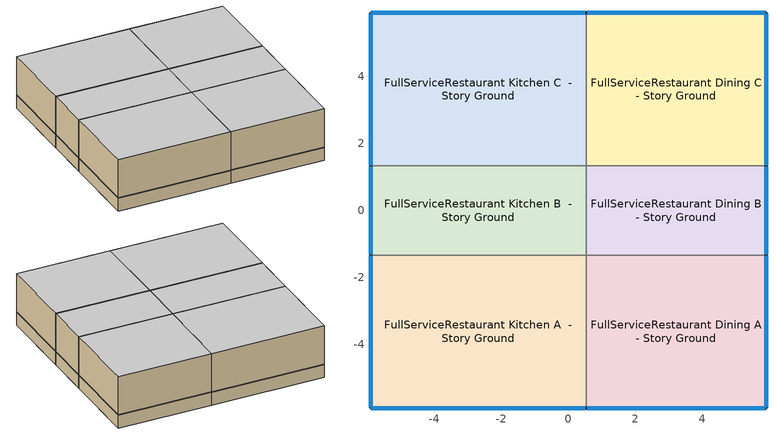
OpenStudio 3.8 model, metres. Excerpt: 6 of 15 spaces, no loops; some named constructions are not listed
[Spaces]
FullServiceRestaurant Kitchen A  - Story Ground
 floor ground (Foundation F 126 Perim 1101 Area 2945): -5.9,-5.9 -5.9,-1.33 0.54,-1.33 0.54,-5.9 z0
 wall outside: -5.9,-1.33 -5.9,-5.9 0.54,-5.9 z0:3.05
 wall to FullServiceRestaurant Kitchen B  - Story Ground: 0.54,-1.33 -5.9,-1.33 z0:3.05
 wall to FullServiceRestaurant Dining A  - Story Ground: 0.54,-5.9 0.54,-1.33 z0:3.05
 window (Window U-0.75 SHGC 0.48): -5.88,-5.9 0.51,-5.9 / -5.9,-1.36 -5.9,-5.88 z0.76:0.79
 ceiling adiabatic (Typical Interior Ceiling): 0.54,-5.9 0.54,-1.33 -5.9,-1.33 -5.9,-5.9 z3.05
FullServiceRestaurant Kitchen B  - Story Ground
 floor ground (Foundation F 126 Perim 266 Area 1714): -5.9,-1.33 -5.9,1.33 0.54,1.33 0.54,-1.33 z0
 wall outside: -5.9,1.33 -5.9,-1.33 z0:3.05
 wall to FullServiceRestaurant Kitchen C  - Story Ground: 0.54,1.33 -5.9,1.33 z0:3.05
 wall to FullServiceRestaurant Dining B  - Story Ground: 0.54,-1.33 0.54,1.33 z0:3.05
 window (Window U-0.75 SHGC 0.48): -5.9,1.31 -5.9,-1.31 z0.76:0.79
 ceiling adiabatic (Typical Interior Ceiling): 0.54,-1.33 0.54,1.33 -5.9,1.33 -5.9,-1.33 z3.05
FullServiceRestaurant Kitchen C  - Story Ground
 floor ground (Foundation F 126 Perim 1101 Area 2945): -5.9,1.33 -5.9,5.9 0.54,5.9 0.54,1.33 z0
 wall outside: 0.54,5.9 -5.9,5.9 -5.9,1.33 z0:3.05
 wall to FullServiceRestaurant Dining C  - Story Ground: 0.54,1.33 0.54,5.9 z0:3.05
 window (Window U-0.75 SHGC 0.48): -5.9,5.88 -5.9,1.36 / 0.51,5.9 -5.88,5.9 z0.76:0.79
 ceiling adiabatic (Typical Interior Ceiling): 0.54,1.33 0.54,5.9 -5.9,5.9 -5.9,1.33 z3.05
FullServiceRestaurant Dining A  - Story Ground
 floor ground (Foundation F 126 Perim 994 Area 2452): 0.54,-5.9 0.54,-1.33 5.9,-1.33 5.9,-5.9 z0
 wall outside: 0.54,-5.9 5.9,-5.9 5.9,-1.33 z0:3.05
 wall to FullServiceRestaurant Dining B  - Story Ground: 5.9,-1.33 0.54,-1.33 z0:3.05
 window (Window U-0.75 SHGC 0.48): 0.56,-5.9 5.88,-5.9 / 5.9,-5.88 5.9,-1.36 z0.76:0.79
 ceiling adiabatic (Typical Interior Ceiling): 5.9,-5.9 5.9,-1.33 0.54,-1.33 0.54,-5.9 z3.05
FullServiceRestaurant Dining B  - Story Ground
 floor ground (Foundation F 126 Perim 266 Area 1427): 0.54,-1.33 0.54,1.33 5.9,1.33 5.9,-1.33 z0
 wall outside: 5.9,-1.33 5.9,1.33 z0:3.05
 wall to FullServiceRestaurant Dining C  - Story Ground: 5.9,1.33 0.54,1.33 z0:3.05
 window (Window U-0.75 SHGC 0.48): 5.9,-1.31 5.9,1.31 z0.76:0.79
 ceiling adiabatic (Typical Interior Ceiling): 5.9,-1.33 5.9,1.33 0.54,1.33 0.54,-1.33 z3.05
FullServiceRestaurant Dining C  - Story Ground
 floor ground (Foundation F 126 Perim 994 Area 2452): 0.54,1.33 0.54,5.9 5.9,5.9 5.9,1.33 z0
 wall outside: 5.9,1.33 5.9,5.9 0.54,5.9 z0:3.05
 window (Window U-0.75 SHGC 0.48): 5.88,5.9 0.56,5.9 / 5.9,1.36 5.9,5.88 z0.76:0.79
 ceiling adiabatic (Typical Interior Ceiling): 5.9,1.33 5.9,5.9 0.54,5.9 0.54,1.33 z3.05
[Schedule:Ruleset]
Name | Default Day Schedule | Summer Design Day Schedule | Winter Design Day Schedule
Clothing Schedule | Clothing Schedule Default Winter Clothes
FullServiceRestaurant Bldg Occ | FullServiceRestaurant Bldg Occ Default | FullServiceRestaurant Bldg Occ Summer Design Day | FullServiceRestaurant Bldg Occ Winter Design Day
FullServiceRestaurant Activity | FullServiceRestaurant Activity Default | FullServiceRestaurant Activity Summer Design Day | FullServiceRestaurant Activity Winter Design Day
FoodService_Restaurant BLDG_LIGHT_EndUseData | FoodService_Restaurant BLDG_LIGHT_EndUseData Default | FoodService_Restaurant BLDG_LIGHT_EndUseData Summer Design Day | FoodService_Restaurant BLDG_LIGHT_EndUseData Winter Design Day
FoodService_Restaurant BLDG_EQUIP_EndUseData | FoodService_Restaurant BLDG_EQUIP_EndUseData Default | FoodService_Restaurant BLDG_EQUIP_EndUseData Summer Design Day | FoodService_Restaurant BLDG_EQUIP_EndUseData Winter Design Day
FullServiceRestaurant Infil Half On | FullServiceRestaurant Infil Half On Default | FullServiceRestaurant Infil Half On Summer Design Day | FullServiceRestaurant Infil Half On Winter Design Day
FullServiceRestaurant Gas Equip | FullServiceRestaurant Gas Equip Default | FullServiceRestaurant Gas Equip Summer Design Day | FullServiceRestaurant Gas Equip Winter Design Day
FullServiceRestaurant HtgSetp | FullServiceRestaurant HtgSetp Default | Schedule Day 8 | Schedule Day 9
FullServiceRestaurant ClgSetp | FullServiceRestaurant ClgSetp Default | Schedule Day 2 | Schedule Day 3
FullServiceRestaurant HtgSetp Kitchen | FullServiceRestaurant HtgSetp Kitchen Default | Schedule Day 11 | Schedule Day 12
FullServiceRestaurant ClgSetp Kitchen | FullServiceRestaurant ClgSetp Kitchen Default | Schedule Day 5 | Schedule Day 6
FoodService_Restaurant BLDG_LIGHT_EndUseData BPR Adjusted | FoodService_Restaurant BLDG_LIGHT_EndUseData Default 1 | FoodService_Restaurant BLDG_LIGHT_EndUseData Summer Design Day 1 | FoodService_Restaurant BLDG_LIGHT_EndUseData Winter Design Day 1
FoodService_Restaurant BLDG_EQUIP_EndUseData BPR Adjusted | FoodService_Restaurant BLDG_EQUIP_EndUseData Default 1 | FoodService_Restaurant BLDG_EQUIP_EndUseData Summer Design Day 1 | FoodService_Restaurant BLDG_EQUIP_EndUseData Winter Design Day 1
[Schedule:Day]
Clothing Schedule Default Winter Clothes; FullServiceRestaurant Bldg Occ Summer Design Day; FoodService_Restaurant BLDG_LIGHT_EndUseData Summer Design Day; FoodService_Restaurant BLDG_EQUIP_EndUseData Summer Design Day; FoodService_Restaurant BLDG_LIGHT_EndUseData Summer Design Day 1; FoodService_Restaurant BLDG_EQUIP_EndUseData Summer Design Day 1: 24, 0, 1
Clothing Schedule Summer Clothes: 24, 0, 0.5
Air Velocity Schedule Default: 24, 0, 0.2
Work Efficiency Schedule Default; FullServiceRestaurant Bldg Occ Winter Design Day; FoodService_Restaurant BLDG_LIGHT_EndUseData Winter Design Day; FoodService_Restaurant BLDG_EQUIP_EndUseData Winter Design Day; FullServiceRestaurant Gas Equip Winter Design Day; FoodService_Restaurant BLDG_LIGHT_EndUseData Winter Design Day 1; FoodService_Restaurant BLDG_EQUIP_EndUseData Winter Design Day 1: 24, 0, 0
FullServiceRestaurant Bldg Occ Default: Average, 6, 15, 0, 6, 30, 0.0125, 6, 45, 0.025, 7, 0, 0.0375, 7, 15, 0.05, 7, 30, 0.0625, 7, 45, 0.075, 8, 0, 0.0875, 8, 15, 0.1, 8, 30, 0.175, 8, 45, 0.25, 9, 0, 0.325, 9, 15, 0.4, 11, 15, 0.4, 11, 22, 0.7, 11, 37, 0.625, 11, 52, 0.55, 12, 7, 0.475, 12, 22, 0.4, 12, 37, 0.35, 12, 52, 0.3, 13, 7, 0.25, 13, 22, 0.2, 13, 37, 0.2125, 13, 52, 0.225, 14, 7, 0.2375, 14, 22, 0.25, 14, 37, 0.3125, 14, 52, 0.375, 15, 7, 0.4375, 15, 22, 0.5, 15, 26, 0.8, 15, 30, 0.5, 15, 45, 0.4625, 16, 0, 0.425, 16, 15, 0.3875, 16, 30, 0.35, 16, 45, 0.3125, 17, 0, 0.275, 17, 15, 0.2375, 17, 30, 0.2, 17, 45, 0.1625, 18, 0, 0.125, 18, 15, 0.0875, 18, 30, 0.05, 18, 45, 0.0375, 19, 0, 0.025, 19, 15, 0.0125, 19, 30, 0, 24, 0, 0
FullServiceRestaurant Bldg Occ Sat Day: Average, 10, 15, 0, 10, 30, 0.0125, 10, 45, 0.025, 11, 0, 0.0375, 11, 15, 0.05, 11, 30, 0.1625, 11, 45, 0.275, 12, 0, 0.3875, 12, 15, 0.5, 13, 15, 0.5, 13, 30, 0.475, 13, 45, 0.45, 14, 0, 0.425, 14, 15, 0.4, 14, 52, 0.5, 15, 7, 0.4625, 15, 22, 0.425, 15, 37, 0.3875, 15, 52, 0.35, 16, 7, 0.3375, 16, 22, 0.325, 16, 37, 0.3125, 16, 52, 0.3, 18, 52, 0.3, 19, 7, 0.4, 19, 22, 0.5, 19, 37, 0.6, 19, 52, 0.7, 20, 7, 0.61, 20, 22, 0.57, 20, 30, 0.55, 20, 45, 0.5, 21, 0, 0.45, 21, 15, 0.4, 21, 30, 0.35, 21, 45, 0.275, 22, 0, 0.2, 22, 15, 0.125, 22, 30, 0.05, 22, 45, 0.0375, 23, 0, 0.025, 23, 15, 0.0125, 23, 30, 0, 24, 0, 0
FullServiceRestaurant Bldg Occ Sun Day: Average, 10, 15, 0, 10, 30, 0.0125, 10, 45, 0.025, 11, 0, 0.0375, 11, 15, 0.05, 11, 30, 0.1625, 11, 45, 0.275, 12, 0, 0.3875, 12, 15, 0.5, 12, 45, 0.5, 13, 0, 0.4625, 13, 15, 0.425, 13, 30, 0.3875, 13, 45, 0.35, 14, 0, 0.3125, 14, 15, 0.275, 14, 30, 0.2375, 14, 45, 0.2, 14, 52, 0.5, 15, 7, 0.45, 15, 22, 0.4, 15, 37, 0.35, 15, 52, 0.3, 16, 7, 0.275, 16, 22, 0.25, 16, 37, 0.225, 16, 52, 0.2, 17, 7, 0.2125, 17, 22, 0.225, 17, 37, 0.2375, 17, 52, 0.25, 18, 7, 0.275, 18, 22, 0.3, 18, 37, 0.325, 18, 52, 0.35, 19, 7, 0.4, 19, 22, 0.45, 19, 37, 0.5, 19, 52, 0.55, 20, 7, 0.29, 20, 22, 0.23, 20, 30, 0.2, 21, 30, 0.2, 21, 45, 0.1625, 22, 0, 0.125, 22, 15, 0.0875, 22, 30, 0.05, 22, 45, 0.0375, 23, 0, 0.025, 23, 15, 0.0125, 23, 30, 0, 24, 0, 0
FullServiceRestaurant Activity Default; autogen FullServiceRestaurant Activity 0_day_sch; autogen FullServiceRestaurant Activity 1_day_sch: Average, 24, 0, 120
FullServiceRestaurant Activity Winter Design Day; FullServiceRestaurant Activity Summer Design Day: 24, 0, 120
FoodService_Restaurant BLDG_LIGHT_EndUseData Default: Average, 0, 15, 0.448694, 0, 30, 0.414388, 0, 45, 0.390493, 1, 0, 0.366598, 1, 15, 0.342703, 1, 30, 0.318808, 1, 45, 0.307923, 2, 0, 0.297039, 2, 15, 0.286154, 2, 30, 0.27527, 2, 45, 0.270536, 3, 0, 0.265803, 3, 15, 0.261069, 3, 30, 0.256336, 3, 45, 0.258912, 4, 0, 0.261488, 4, 15, 0.264065, 4, 30, 0.266641, 4, 45, 0.268898, 5, 0, 0.271156, 5, 15, 0.273413, 5, 30, 0.27567, 5, 45, 0.28172, 6, 0, 0.287771, 6, 15, 0.293821, 6, 30, 0.299872, 6, 45, 0.327251, 7, 0, 0.354631, 7, 15, 0.382011, 7, 30, 0.409391, 7, 45, 0.441211, 8, 0, 0.473031, 8, 15, 0.504852, 8, 30, 0.536672, 8, 45, 0.564383, 9, 0, 0.592093, 9, 15, 0.619803, 9, 30, 0.647513, 9, 45, 0.66562, 10, 0, 0.683728, 10, 15, 0.701835, 10, 30, 0.719943, 10, 45, 0.727528, 11, 0, 0.735112, 11, 15, 0.742697, 11, 30, 0.750282, 11, 45, 0.751146, 12, 0, 0.752009, 12, 15, 0.752873, 12, 30, 0.753736, 12, 45, 0.754057, 13, 0, 0.754377, 13, 15, 0.754698, 13, 30, 0.755019, 13, 45, 0.755124, 14, 0, 0.755229, 14, 15, 0.755334, 14, 30, 0.755439, 14, 45, 0.75514, 15, 0, 0.754842, 15, 15, 0.754543, 15, 30, 0.754245, 15, 45, 0.754332, 16, 0, 0.754418, 16, 15, 0.754505, 16, 30, 0.754592, 16, 45, 0.754481, 17, 0, 0.75437, 17, 15, 0.754259, 17, 30, 0.754149, 17, 45, 0.757791, 18, 0, 0.761434, 18, 15, 0.765076, 18, 30, 0.768719, 18, 45, 0.768791, 19, 0, 0.768863, 19, 15, 0.768935, 19, 30, 0.769007, 19, 45, 0.76771, 20, 0, 0.766413, 20, 15, 0.765115, 20, 30, 0.763818, 20, 45, 0.758298, 21, 0, 0.752779, 21, 15, 0.747259, 21, 30, 0.741739, 21, 45, 0.726026, 22, 0, 0.710313, 22, 15, 0.6946, 22, 30, 0.678887, 22, 45, 0.647068, 23, 0, 0.61525, 23, 15, 0.583431, 23, 30, 0.551612, 23, 45, 0.517306, 24, 0, 0.483
FoodService_Restaurant BLDG_EQUIP_EndUseData Default: Average, 0, 15, 0.0476153, 0, 30, 0.0486806, 0, 45, 0.0497459, 1, 0, 0.0508111, 1, 15, 0.0518764, 1, 30, 0.0529417, 1, 45, 0.054007, 2, 0, 0.0550723, 2, 15, 0.0561376, 2, 30, 0.0572029, 2, 45, 0.0582681, 3, 0, 0.0593334, 3, 15, 0.0603987, 3, 30, 0.061464, 3, 45, 0.0625293, 4, 0, 0.0635946, 4, 15, 0.0646599, 4, 30, 0.0657251, 4, 45, 0.0667904, 5, 0, 0.0678557, 5, 15, 0.068921, 5, 30, 0.0901505, 5, 45, 0.11138, 6, 0, 0.132609, 6, 15, 0.153839, 6, 30, 0.15955, 6, 45, 0.165261, 7, 0, 0.170972, 7, 15, 0.176683, 7, 30, 0.181556, 7, 45, 0.186428, 8, 0, 0.191301, 8, 15, 0.196174, 8, 30, 0.214018, 8, 45, 0.231862, 9, 0, 0.249706, 9, 15, 0.26755, 9, 30, 0.297036, 9, 45, 0.326521, 10, 0, 0.356007, 10, 15, 0.385492, 10, 30, 0.406222, 10, 45, 0.426951, 11, 0, 0.44768, 11, 15, 0.46841, 11, 22, 0.528583, 11, 37, 0.530897, 11, 52, 0.533211, 12, 7, 0.535525, 12, 22, 0.537839, 12, 37, 0.536925, 12, 52, 0.536011, 13, 7, 0.535097, 13, 22, 0.534183, 13, 37, 0.534993, 13, 52, 0.535802, 14, 7, 0.536612, 14, 22, 0.537422, 14, 37, 0.539933, 14, 52, 0.542444, 15, 7, 0.544955, 15, 22, 0.547466, 15, 37, 0.547077, 15, 52, 0.546687, 16, 7, 0.546298, 16, 22, 0.545909, 16, 30, 0.252882, 16, 45, 0.216473, 17, 0, 0.180064, 17, 15, 0.143655, 17, 30, 0.107246, 17, 45, 0.093217, 18, 0, 0.079188, 18, 15, 0.065159, 18, 30, 0.05113, 18, 45, 0.047371, 19, 0, 0.043612, 19, 15, 0.039853, 19, 30, 0.036094, 19, 45, 0.0349795, 20, 0, 0.033865, 20, 15, 0.0327505, 20, 30, 0.031636, 20, 45, 0.0327013, 21, 0, 0.0337666, 21, 15, 0.0348319, 21, 30, 0.0358971, 21, 45, 0.0369624, 22, 0, 0.0380277, 22, 15, 0.039093, 22, 30, 0.0401583, 22, 45, 0.0412236, 23, 0, 0.0422889, 23, 15, 0.0433541, 23, 30, 0.0444194, 23, 45, 0.0454847, 24, 0, 0.04655
FoodService_Restaurant BLDG_EQUIP_EndUseData Fri Day: Average, 0, 15, 0.0171757, 0, 30, 0.0183207, 0, 45, 0.0194658, 1, 0, 0.0206108, 1, 15, 0.0217558, 1, 30, 0.0229009, 1, 45, 0.0240459, 2, 0, 0.025191, 2, 15, 0.026336, 2, 30, 0.0274811, 2, 45, 0.0286261, 3, 0, 0.0297712, 3, 15, 0.0309162, 3, 30, 0.0320612, 3, 45, 0.0332063, 4, 0, 0.0343513, 4, 15, 0.0354964, 4, 30, 0.0366414, 4, 45, 0.0377865, 5, 0, 0.0389315, 5, 15, 0.0400765, 5, 30, 0.0625653, 5, 45, 0.085054, 6, 0, 0.107543, 6, 15, 0.130031, 6, 30, 0.13627, 6, 45, 0.142509, 7, 0, 0.148748, 7, 15, 0.154987, 7, 30, 0.160082, 7, 45, 0.165176, 8, 0, 0.170271, 8, 15, 0.175366, 8, 30, 0.193955, 8, 45, 0.212544, 9, 0, 0.231134, 9, 15, 0.249723, 9, 30, 0.285484, 9, 45, 0.321245, 10, 0, 0.357006, 10, 15, 0.392766, 10, 30, 0.417215, 10, 45, 0.441664, 11, 0, 0.466113, 11, 15, 0.490563, 11, 22, 0.587884, 11, 37, 0.582567, 11, 52, 0.577251, 12, 7, 0.571934, 12, 22, 0.566618, 12, 37, 0.56444, 12, 52, 0.562262, 13, 7, 0.560084, 13, 22, 0.557906, 13, 37, 0.55726, 13, 52, 0.556614, 14, 7, 0.555968, 14, 22, 0.555322, 14, 37, 0.561923, 14, 52, 0.568524, 15, 7, 0.575124, 15, 22, 0.581725, 15, 37, 0.581212, 15, 52, 0.580698, 16, 7, 0.580185, 16, 22, 0.579672, 16, 30, 0.36806, 16, 45, 0.328207, 17, 0, 0.288354, 17, 15, 0.248501, 17, 30, 0.208648, 17, 45, 0.162135, 18, 0, 0.115623, 18, 15, 0.069111, 18, 30, 0.0225989, 18, 45, 0.018146, 19, 0, 0.0136932, 19, 15, 0.00924037, 19, 30, 0.00478754, 19, 45, 0.00359065, 20, 0, 0.00239377, 20, 15, 0.00119688, 20, 30, 0, 20, 45, 0.00114504, 21, 0, 0.00229009, 21, 15, 0.00343513, 21, 30, 0.00458018, 21, 45, 0.00572522, 22, 0, 0.00687027, 22, 15, 0.00801531, 22, 30, 0.00916035, 22, 45, 0.0103054, 23, 0, 0.0114504, 23, 15, 0.0125955, 23, 30, 0.0137405, 23, 45, 0.0148856, 24, 0, 0.0160306
FoodService_Restaurant BLDG_EQUIP_EndUseData Sat Day: Average, 0, 15, 0.00207545, 0, 30, 0, 0, 45, 0.000999898, 1, 0, 0.0019998, 1, 15, 0.00299969, 1, 30, 0.00399959, 1, 45, 0.00499949, 2, 0, 0.00599939, 2, 15, 0.00699929, 2, 30, 0.00799919, 2, 45, 0.00899908, 3, 0, 0.00999898, 3, 15, 0.0109989, 3, 30, 0.0119988, 3, 45, 0.0129987, 4, 0, 0.0139986, 4, 15, 0.0149985, 4, 30, 0.0159984, 4, 45, 0.0169983, 5, 0, 0.0179982, 5, 15, 0.0189981, 5, 30, 0.019998, 5, 45, 0.0209979, 6, 0, 0.0219978, 6, 15, 0.0229977, 6, 30, 0.0239976, 6, 45, 0.0249975, 7, 0, 0.0259974, 7, 15, 0.0269972, 7, 30, 0.0279971, 7, 45, 0.028997, 8, 0, 0.0299969, 8, 15, 0.0309968, 8, 30, 0.0528633, 8, 45, 0.0747298, 9, 0, 0.0965963, 9, 15, 0.118463, 9, 30, 0.124702, 9, 45, 0.130941, 10, 0, 0.13718, 10, 15, 0.143419, 10, 30, 0.146956, 10, 45, 0.150493, 11, 0, 0.15403, 11, 15, 0.157567, 11, 30, 0.176398, 11, 45, 0.19523, 12, 0, 0.214061, 12, 15, 0.232893, 12, 30, 0.272922, 12, 45, 0.312951, 13, 0, 0.35298, 13, 15, 0.39301, 13, 30, 0.418599, 13, 45, 0.444188, 14, 0, 0.469777, 14, 15, 0.495367, 14, 30, 0.629918, 14, 45, 0.623796, 14, 52, 0.620735, 15, 7, 0.614595, 15, 22, 0.608455, 15, 37, 0.602315, 15, 52, 0.596175, 16, 7, 0.59071, 16, 22, 0.585245, 16, 37, 0.57978, 16, 52, 0.574315, 17, 7, 0.573478, 17, 22, 0.572641, 17, 37, 0.571804, 17, 52, 0.570967, 18, 7, 0.569987, 18, 22, 0.569008, 18, 37, 0.568028, 18, 52, 0.567049, 19, 7, 0.565137, 19, 22, 0.563226, 19, 37, 0.561315, 19, 52, 0.559404, 20, 7, 0.410584, 20, 22, 0.376736, 20, 30, 0.359812, 20, 45, 0.319495, 21, 0, 0.279179, 21, 15, 0.238862, 21, 30, 0.198546, 21, 45, 0.164338, 22, 0, 0.130131, 22, 15, 0.0959231, 22, 30, 0.0617155, 22, 45, 0.0483621, 23, 0, 0.0350087, 23, 15, 0.0216552, 23, 30, 0.00830178, 23, 45, 0.00622634, 24, 0, 0.00415089
FoodService_Restaurant BLDG_EQUIP_EndUseData Sun Day: Average, 0, 15, 0.00262571, 0, 30, 0, 0, 45, 0.000852153, 1, 0, 0.00170431, 1, 15, 0.00255646, 1, 30, 0.00340861, 1, 45, 0.00426077, 2, 0, 0.00511292, 2, 15, 0.00596507, 2, 30, 0.00681723, 2, 45, 0.00766938, 3, 0, 0.00852153, 3, 15, 0.00937368, 3, 30, 0.0102258, 3, 45, 0.011078, 4, 0, 0.0119301, 4, 15, 0.0127823, 4, 30, 0.0136345, 4, 45, 0.0144866, 5, 0, 0.0153388, 5, 15, 0.0161909, 5, 30, 0.0170431, 5, 45, 0.0178952, 6, 0, 0.0187474, 6, 15, 0.0195995, 6, 30, 0.0204517, 6, 45, 0.0213038, 7, 0, 0.022156, 7, 15, 0.0230081, 7, 30, 0.0238603, 7, 45, 0.0247124, 8, 0, 0.0255646, 8, 15, 0.0264167, 8, 30, 0.0459938, 8, 45, 0.0655709, 9, 0, 0.0851479, 9, 15, 0.104725, 9, 30, 0.112199, 9, 45, 0.119674, 10, 0, 0.127148, 10, 15, 0.134622, 10, 30, 0.137698, 10, 45, 0.140773, 11, 0, 0.143848, 11, 15, 0.146923, 11, 30, 0.161466, 11, 45, 0.176009, 12, 0, 0.190552, 12, 15, 0.205095, 12, 30, 0.241521, 12, 45, 0.277947, 13, 0, 0.314373, 13, 15, 0.3508, 13, 30, 0.383904, 13, 45, 0.417008, 14, 0, 0.450112, 14, 15, 0.483216, 14, 30, 0.617792, 14, 45, 0.612435, 14, 52, 0.609757, 15, 7, 0.603644, 15, 22, 0.597531, 15, 37, 0.591418, 15, 52, 0.585306, 16, 7, 0.580405, 16, 22, 0.575505, 16, 37, 0.570604, 16, 52, 0.565704, 17, 7, 0.560881, 17, 22, 0.556057, 17, 37, 0.551234, 17, 52, 0.546411, 18, 7, 0.546348, 18, 22, 0.546286, 18, 37, 0.546223, 18, 52, 0.54616, 19, 7, 0.543201, 19, 22, 0.540241, 19, 37, 0.537282, 19, 52, 0.534322, 20, 7, 0.325713, 20, 22, 0.257063, 20, 30, 0.222738, 20, 45, 0.185869, 21, 0, 0.149001, 21, 15, 0.112133, 21, 30, 0.0752644, 21, 45, 0.0719966, 22, 0, 0.0687289, 22, 15, 0.0654612, 22, 30, 0.0621934, 22, 45, 0.0492708, 23, 0, 0.0363481, 23, 15, 0.0234255, 23, 30, 0.0105028, 23, 45, 0.00787713, 24, 0, 0.00525142
FullServiceRestaurant Infil Half On Default; FullServiceRestaurant Infil Half On Winter Design Day; FullServiceRestaurant Infil Half On Summer Design Day; FullServiceRestaurant Infil Half On Default|WntrDsn|SmrDsn|Sun|Sat Day: 5, 0, 1, 24, 0, 0.5
FullServiceRestaurant Gas Equip Default; autogen FullServiceRestaurant Gas Equip 1_day_sch: Average, 0, 15, 0.0275, 0, 30, 0.02, 4, 30, 0.02, 4, 45, 0.0275, 5, 0, 0.035, 5, 15, 0.0425, 5, 30, 0.05, 5, 45, 0.0625, 6, 0, 0.075, 6, 15, 0.0875, 6, 30, 0.1, 6, 45, 0.1125, 7, 0, 0.125, 7, 15, 0.1375, 7, 30, 0.15, 7, 45, 0.1625, 8, 0, 0.175, 8, 15, 0.1875, 8, 30, 0.2, 8, 45, 0.1875, 9, 0, 0.175, 9, 15, 0.1625, 9, 30, 0.15, 9, 45, 0.175, 10, 0, 0.2, 10, 15, 0.225, 10, 30, 0.25, 12, 30, 0.25, 12, 45, 0.2375, 13, 0, 0.225, 13, 15, 0.2125, 13, 30, 0.2, 13, 45, 0.1875, 14, 0, 0.175, 14, 15, 0.1625, 14, 30, 0.15, 14, 45, 0.1625, 15, 0, 0.175, 15, 15, 0.1875, 15, 30, 0.2, 15, 45, 0.225, 16, 0, 0.25, 16, 15, 0.275, 16, 30, 0.3, 18, 0, 0.3, 18, 15, 0.2875, 18, 30, 0.275, 18, 45, 0.2625, 19, 0, 0.25, 19, 15, 0.2375, 19, 30, 0.225, 19, 45, 0.2125, 20, 0, 0.2, 20, 30, 0.2, 20, 45, 0.1875, 21, 0, 0.175, 21, 15, 0.1625, 21, 30, 0.15, 21, 45, 0.1375, 22, 0, 0.125, 22, 15, 0.1125, 22, 30, 0.1, 22, 45, 0.0875, 23, 0, 0.075, 23, 15, 0.0625, 23, 30, 0.05, 23, 45, 0.0425, 24, 0, 0.035
FullServiceRestaurant Gas Equip Default|Sun Day: Average, 9, 15, 0.02, 9, 30, 0.0275, 9, 45, 0.035, 10, 0, 0.0425, 10, 15, 0.05, 10, 30, 0.0625, 10, 45, 0.075, 11, 0, 0.0875, 11, 15, 0.1, 11, 30, 0.1125, 11, 45, 0.125, 12, 0, 0.1375, 12, 15, 0.15, 12, 30, 0.1625, 12, 45, 0.175, 13, 0, 0.1875, 13, 15, 0.2, 13, 30, 0.1875, 13, 45, 0.175, 14, 0, 0.1625, 14, 15, 0.15, 14, 30, 0.23, 14, 33, 0.25, 14, 48, 0.21, 14, 52, 0.2, 15, 7, 0.1875, 15, 22, 0.175, 15, 37, 0.1625, 15, 52, 0.15, 16, 7, 0.1625, 16, 22, 0.175, 16, 37, 0.1875, 16, 52, 0.2, 17, 7, 0.225, 17, 22, 0.25, 17, 37, 0.275, 17, 52, 0.3, 18, 41, 0.3, 18, 56, 0.184615, 19, 11, 0.169231, 19, 26, 0.153846, 19, 30, 0.15, 19, 45, 0.1375, 20, 0, 0.125, 20, 15, 0.1125, 20, 30, 0.1, 20, 45, 0.0875, 21, 0, 0.075, 21, 15, 0.0625, 21, 30, 0.05, 21, 45, 0.0425, 22, 0, 0.035, 22, 15, 0.0275, 22, 30, 0.02, 24, 0, 0.02
FullServiceRestaurant Gas Equip Summer Design Day: 24, 0, 0.25
15 space(s) Occ Sch Sunday 1: Average, 9, 15, 0, 9, 30, 0.0024918, 9, 45, 0.0049836, 10, 0, 0.0074754, 10, 15, 0.00996719, 10, 30, 0.0299016, 10, 45, 0.049836, 11, 0, 0.0697704, 11, 15, 0.0897047, 11, 30, 0.0672786, 11, 45, 0.0448524, 12, 0, 0.0224262, 12, 15, 0, 12, 30, 0.0149508, 12, 45, 0.0299016, 13, 0, 0.0448524, 13, 15, 0.0598032, 13, 30, 0.0448524, 13, 45, 0.0299016, 14, 0, 0.0149508, 14, 15, 0, 14, 30, 0.0159475, 14, 45, 0.031895, 14, 52, 0.0398688, 15, 7, 0.0348852, 15, 22, 0.0299016, 15, 37, 0.024918, 15, 52, 0.0199344, 16, 7, 0.0174426, 16, 22, 0.0149508, 16, 37, 0.012459, 16, 52, 0.00996719, 17, 7, 0.012459, 17, 22, 0.0149508, 17, 37, 0.0174426, 17, 52, 0.0199344, 18, 7, 0.024918, 18, 22, 0.0299016, 18, 37, 0.0348852, 18, 52, 0.0398688, 19, 7, 0.0348852, 19, 22, 0.0299016, 19, 37, 0.024918, 19, 52, 0.0199344, 20, 7, 0.0179409, 20, 22, 0.00598032, 20, 30, 0, 21, 30, 0, 21, 45, 0.0024918, 22, 0, 0.0049836, 22, 15, 0.0074754, 22, 30, 0.00996719, 22, 45, 0.0074754, 23, 0, 0.0049836, 23, 15, 0.0024918, 23, 30, 0, 24, 0, 0
15 space(s) Occ Sch Saturday 1: Average, 9, 15, 0, 9, 30, 0.0024918, 9, 45, 0.0049836, 10, 0, 0.0074754, 10, 15, 0.00996719, 10, 30, 0.0299016, 10, 45, 0.049836, 11, 0, 0.0697704, 11, 15, 0.0897047, 11, 30, 0.0672786, 11, 45, 0.0448524, 12, 0, 0.0224262, 12, 15, 0, 12, 30, 0.0049836, 12, 45, 0.00996719, 13, 0, 0.0149508, 13, 15, 0.0199344, 13, 30, 0.024918, 13, 45, 0.0299016, 14, 0, 0.0348852, 14, 15, 0.0398688, 14, 30, 0.0119606, 14, 45, 0.0239213, 14, 52, 0.0299016, 15, 7, 0.024918, 15, 22, 0.0199344, 15, 37, 0.0149508, 15, 52, 0.00996719, 16, 7, 0.0074754, 16, 22, 0.0049836, 16, 37, 0.0024918, 16, 52, 0, 17, 52, 0, 18, 7, 0.0199344, 18, 22, 0.0398688, 18, 37, 0.0598032, 18, 52, 0.0797375, 19, 7, 0.0697704, 19, 22, 0.0598032, 19, 37, 0.049836, 19, 52, 0.0398688, 20, 7, 0.0279081, 20, 22, 0.0358819, 20, 30, 0.0398688, 20, 45, 0.0299016, 21, 0, 0.0199344, 21, 15, 0.00996719, 21, 30, 0, 21, 45, 0.0024918, 22, 0, 0.0049836, 22, 15, 0.0074754, 22, 30, 0.00996719, 22, 45, 0.0074754, 23, 0, 0.0049836, 23, 15, 0.0024918, 23, 30, 0, 24, 0, 0
FullServiceRestaurant HtgSetp Default; FullServiceRestaurant HtgSetp Kitchen Default; autogen FullServiceRestaurant HtgSetp 0_day_sch; autogen FullServiceRestaurant HtgSetp 1_day_sch; autogen FullServiceRestaurant HtgSetp Kitchen 0_day_sch; autogen FullServiceRestaurant HtgSetp Kitchen 1_day_sch: Average, 1, 0, 20, 5, 0, 16.1111, 24, 0, 20
FullServiceRestaurant ClgSetp Default; FullServiceRestaurant ClgSetp Kitchen Default; autogen FullServiceRestaurant ClgSetp 0_day_sch; autogen FullServiceRestaurant ClgSetp 1_day_sch; autogen FullServiceRestaurant ClgSetp Kitchen 0_day_sch; autogen FullServiceRestaurant ClgSetp Kitchen 1_day_sch: Average, 1, 0, 23.3333, 5, 0, 25, 24, 0, 23.3333
Building Hours of Operation NonResidential Saturday; Building Hours of Operation NonResidential Sunday: 11, 45, 0, 22, 0, 1, 24, 0, 0
autogen FoodService_Restaurant BLDG_LIGHT_EndUseData 0_day_sch; autogen FoodService_Restaurant BLDG_LIGHT_EndUseData 1_day_sch: Average, 0, 15, 0.288537, 0, 30, 0.237078, 0, 45, 0.201236, 1, 0, 0.165393, 1, 15, 0.129551, 1, 30, 0.0937087, 1, 45, 0.0773817, 2, 0, 0.0610548, 2, 15, 0.0447278, 2, 30, 0.0284009, 2, 45, 0.0213007, 3, 0, 0.0142004, 3, 15, 0.00710022, 3, 30, 0, 3, 45, 0.00386461, 4, 0, 0.00772923, 4, 15, 0.0115938, 4, 30, 0.0154585, 4, 45, 0.0188442, 5, 0, 0.02223, 5, 15, 0.0256158, 5, 30, 0.0290016, 5, 45, 0.0380772, 6, 0, 0.0471529, 6, 15, 0.0562286, 6, 30, 0.0653042, 6, 45, 0.106374, 7, 0, 0.147443, 7, 15, 0.188513, 7, 30, 0.229582, 7, 45, 0.277313, 8, 0, 0.325044, 8, 15, 0.372774, 8, 30, 0.420505, 8, 45, 0.46207, 9, 0, 0.503635, 9, 15, 0.545201, 9, 30, 0.586766, 9, 45, 0.613927, 10, 0, 0.641088, 10, 15, 0.668249, 10, 30, 0.69541, 10, 45, 0.706788, 11, 0, 0.718165, 11, 15, 0.729542, 11, 30, 0.74092, 11, 45, 0.742215, 12, 0, 0.74351, 12, 15, 0.744805, 12, 30, 0.746101, 12, 45, 0.746581, 13, 0, 0.747062, 13, 15, 0.747543, 13, 30, 0.748024, 13, 45, 0.748182, 14, 0, 0.74834, 14, 15, 0.748497, 14, 30, 0.748655, 14, 45, 0.748207, 15, 0, 0.747759, 15, 15, 0.747311, 15, 30, 0.746864, 15, 45, 0.746994, 16, 0, 0.747124, 16, 15, 0.747254, 16, 30, 0.747384, 16, 45, 0.747218, 17, 0, 0.747052, 17, 15, 0.746886, 17, 30, 0.746719, 17, 45, 0.752183, 18, 0, 0.757647, 18, 15, 0.76311, 18, 30, 0.768574, 18, 45, 0.768682, 19, 0, 0.768791, 19, 15, 0.768899, 19, 30, 0.769007, 19, 45, 0.767061, 20, 0, 0.765115, 20, 15, 0.76317, 20, 30, 0.761224, 20, 45, 0.752944, 21, 0, 0.744664, 21, 15, 0.736384, 21, 30, 0.728105, 21, 45, 0.704535, 22, 0, 0.680966, 22, 15, 0.657397, 22, 30, 0.633827, 22, 45, 0.586099, 23, 0, 0.538371, 23, 15, 0.490643, 23, 30, 0.442914, 23, 45, 0.391455, 24, 0, 0.339996
FoodService_Restaurant BLDG_LIGHT_EndUseData Default 1: No, 0, 15, 0.288537, 0, 30, 0.237078, 0, 45, 0.201236, 1, 0, 0.165393, 1, 15, 0.129551, 1, 30, 0.0937087, 1, 45, 0.0773817, 2, 0, 0.0610548, 2, 15, 0.0447278, 2, 30, 0.0284009, 2, 45, 0.0213007, 3, 0, 0.0142004, 3, 15, 0.00710022, 3, 30, 0, 3, 45, 0.00386461, 4, 0, 0.00772923, 4, 15, 0.0115938, 4, 30, 0.0154585, 4, 45, 0.0188442, 5, 0, 0.02223, 5, 15, 0.0256158, 5, 30, 0.0290016, 5, 45, 0.0380772, 6, 0, 0.0471529, 6, 15, 0.0562286, 6, 30, 0.0653042, 6, 45, 0.106374, 7, 0, 0.147443, 7, 15, 0.188513, 7, 30, 0.229582, 7, 45, 0.277313, 8, 0, 0.325044, 8, 15, 0.372774, 8, 30, 0.420505, 8, 45, 0.46207, 9, 0, 0.503635, 9, 15, 0.545201, 9, 30, 0.586766, 9, 45, 0.613927, 10, 0, 0.641088, 10, 15, 0.668249, 10, 30, 0.69541, 10, 45, 0.706788, 11, 0, 0.718165, 11, 15, 0.729542, 11, 30, 0.74092, 11, 45, 0.742215, 12, 0, 0.74351, 12, 15, 0.744805, 12, 30, 0.746101, 12, 45, 0.746581, 13, 0, 0.747062, 13, 15, 0.747543, 13, 30, 0.748024, 13, 45, 0.748182, 14, 0, 0.74834, 14, 15, 0.748497, 14, 30, 0.748655, 14, 45, 0.748207, 15, 0, 0.747759, 15, 15, 0.747311, 15, 30, 0.746864, 15, 45, 0.746994, 16, 0, 0.747124, 16, 15, 0.747254, 16, 30, 0.747384, 16, 45, 0.747218, 17, 0, 0.747052, 17, 15, 0.746886, 17, 30, 0.746719, 17, 45, 0.752183, 18, 0, 0.757647, 18, 15, 0.76311, 18, 30, 0.768574, 18, 45, 0.768682, 19, 0, 0.768791, 19, 15, 0.768899, 19, 30, 0.769007, 19, 45, 0.767061, 20, 0, 0.765115, 20, 15, 0.76317, 20, 30, 0.761224, 20, 45, 0.752944, 21, 0, 0.744664, 21, 15, 0.736384, 21, 30, 0.728105, 21, 45, 0.704535, 22, 0, 0.680966, 22, 15, 0.657397, 22, 30, 0.633827, 22, 45, 0.586099, 23, 0, 0.538371, 23, 15, 0.490643, 23, 30, 0.442914, 23, 45, 0.391455, 24, 0, 0.339996
FoodService_Restaurant BLDG_EQUIP_EndUseData Default 1: No, 0, 15, 0.0169593, 0, 30, 0.0180899, 0, 45, 0.0192205, 1, 0, 0.0203512, 1, 15, 0.0214818, 1, 30, 0.0226124, 1, 45, 0.023743, 2, 0, 0.0248736, 2, 15, 0.0260043, 2, 30, 0.0271349, 2, 45, 0.0282655, 3, 0, 0.0293961, 3, 15, 0.0305267, 3, 30, 0.0316574, 3, 45, 0.032788, 4, 0, 0.0339186, 4, 15, 0.0350492, 4, 30, 0.0361798, 4, 45, 0.0373105, 5, 0, 0.0384411, 5, 15, 0.0395717, 5, 30, 0.0621032, 5, 45, 0.0846347, 6, 0, 0.107166, 6, 15, 0.129698, 6, 30, 0.135759, 6, 45, 0.14182, 7, 0, 0.147882, 7, 15, 0.153943, 7, 30, 0.159114, 7, 45, 0.164286, 8, 0, 0.169458, 8, 15, 0.174629, 8, 30, 0.193568, 8, 45, 0.212506, 9, 0, 0.231444, 9, 15, 0.250383, 9, 30, 0.281677, 9, 45, 0.31297, 10, 0, 0.344264, 10, 15, 0.375558, 10, 30, 0.397559, 10, 45, 0.41956, 11, 0, 0.441561, 11, 15, 0.463561, 11, 22, 0.527425, 11, 37, 0.529881, 11, 52, 0.532337, 12, 7, 0.534793, 12, 22, 0.537249, 12, 37, 0.536279, 12, 52, 0.535308, 13, 7, 0.534338, 13, 22, 0.533368, 13, 37, 0.534228, 13, 52, 0.535087, 14, 7, 0.535947, 14, 22, 0.536806, 14, 37, 0.539471, 14, 52, 0.542136, 15, 7, 0.544801, 15, 22, 0.547466, 15, 37, 0.547053, 15, 52, 0.54664, 16, 7, 0.546227, 16, 22, 0.545814, 16, 30, 0.234815, 16, 45, 0.196173, 17, 0, 0.157531, 17, 15, 0.118889, 17, 30, 0.0802472, 17, 45, 0.0653578, 18, 0, 0.0504684, 18, 15, 0.035579, 18, 30, 0.0206896, 18, 45, 0.0167, 19, 0, 0.0127105, 19, 15, 0.00872095, 19, 30, 0.00473141, 19, 45, 0.00354856, 20, 0, 0.00236571, 20, 15, 0.00118285, 20, 30, 0, 20, 45, 0.00113062, 21, 0, 0.00226124, 21, 15, 0.00339186, 21, 30, 0.00452248, 21, 45, 0.0056531, 22, 0, 0.00678372, 22, 15, 0.00791434, 22, 30, 0.00904496, 22, 45, 0.0101756, 23, 0, 0.0113062, 23, 15, 0.0124368, 23, 30, 0.0135674, 23, 45, 0.0146981, 24, 0, 0.0158287
Zone FullServiceRestaurant Kitchen C  - Story Ground PSZ-AC Occ Sch Sunday 2: 11, 15, 0, 21, 45, 1, 24, 0, 0
Zone FullServiceRestaurant Kitchen C  - Story Ground PSZ-AC Occ Sch Saturday 2: 11, 15, 0, 22, 0, 1, 24, 0, 0
Infiltration HVAC Off Schedule Schedule Day 0 1: 11, 15, 1, 21, 45, 0, 24, 0, 1
Infiltration HVAC Off Schedule Schedule Day 2: 11, 15, 1, 22, 0, 0, 24, 0, 1
Schedule Day 2; Schedule Day 3; Schedule Day 5; Schedule Day 6: 24, 0, 23.3333
Schedule Day 8; Schedule Day 9; Schedule Day 11; Schedule Day 12: 24, 0, 20
[Schedule:Rule]
Name | Schedule Ruleset | Rule Order | Day Schedule | Date Specification Type | Start Month | Start Day | End Month | End Day | Apply Saturday | Apply Sunday | Apply Friday | Apply Monday | Apply Tuesday | Apply Wednesday | Apply Thursday | Specific Month 1 | Specific Day 1 | Specific Month 2 | Specific Day 2 | Specific Month 3 | Specific Day 3 | Specific Month 4 | Specific Day 4 | Specific Month 5 | Specific Day 5 | Specific Month 6 | Specific Day 6 | Specific Month 7 | Specific Day 7 | Specific Month 8 | Specific Day 8 | Specific Month 9 | Specific Day 9 | Specific Month 10 | Specific Day 10 | Specific Month 11 | Specific Day 11 | Specific Month 12 | Specific Day 12 | Specific Month 13 | Specific Day 13 | Specific Month 14 | Specific Day 14 | Specific Month 15 | Specific Day 15 | Specific Month 16 | Specific Day 16 | Specific Month 17 | Specific Day 17 | Specific Month 18 | Specific Day 18 | Specific Month 19 | Specific Day 19 | Specific Month 20 | Specific Day 20 | Specific Month 21 | Specific Day 21 | Specific Month 22 | Specific Day 22 | Specific Month 23 | Specific Day 23 | Specific Month 24 | Specific Day 24 | Specific Month 25 | Specific Day 25 | Specific Month 26 | Specific Day 26 | Specific Month 27 | Specific Day 27 | Specific Month 28 | Specific Day 28 | Specific Month 29 | Specific Day 29 | Specific Month 30 | Specific Day 30 | Specific Month 31 | Specific Day 31 | Specific Month 32 | Specific Day 32 | Specific Month 33 | Specific Day 33 | Specific Month 34 | Specific Day 34 | Specific Month 35 | Specific Day 35 | Specific Month 36 | Specific Day 36 | Specific Month 37 | Specific Day 37 | Specific Month 38 | Specific Day 38 | Specific Month 39 | Specific Day 39 | Specific Month 40 | Specific Day 40 | Specific Month 41 | Specific Day 41 | Specific Month 42 | Specific Day 42 | Specific Month 43 | Specific Day 43 | Specific Month 44 | Specific Day 44 | Specific Month 45 | Specific Day 45 | Specific Month 46 | Specific Day 46 | Specific Month 47 | Specific Day 47 | Specific Month 48 | Specific Day 48 | Specific Month 49 | Specific Day 49 | Specific Month 50 | Specific Day 50 | Specific Month 51 | Specific Day 51 | Specific Month 52 | Specific Day 52
Schedule Rule 1 | Clothing Schedule | 0 | Clothing Schedule Summer Clothes | DateRange | 5 | 1 | 9 | 30
Schedule Rule 2 | FullServiceRestaurant Bldg Occ | 1 | FullServiceRestaurant Bldg Occ Sat Day | DateRange | 1 | 1 | 12 | 31 | Yes
Schedule Rule 3 | FullServiceRestaurant Bldg Occ | 0 | FullServiceRestaurant Bldg Occ Sun Day | DateRange | 1 | 1 | 12 | 31 |  | Yes
Schedule Rule 6 | FoodService_Restaurant BLDG_EQUIP_EndUseData | 2 | FoodService_Restaurant BLDG_EQUIP_EndUseData Fri Day | DateRange | 1 | 1 | 12 | 31 |  |  | Yes
Schedule Rule 7 | FoodService_Restaurant BLDG_EQUIP_EndUseData | 1 | FoodService_Restaurant BLDG_EQUIP_EndUseData Sat Day | DateRange | 1 | 1 | 12 | 31 | Yes
Schedule Rule 8 | FoodService_Restaurant BLDG_EQUIP_EndUseData | 0 | FoodService_Restaurant BLDG_EQUIP_EndUseData Sun Day | DateRange | 1 | 1 | 12 | 31 |  | Yes
Schedule Rule 9 | FullServiceRestaurant Infil Half On | 0 | FullServiceRestaurant Infil Half On Default|WntrDsn|SmrDsn|Sun|Sat Day | DateRange | 1 | 1 | 12 | 31 | Yes | Yes
Schedule Rule 10 | FullServiceRestaurant Gas Equip | 0 | FullServiceRestaurant Gas Equip Default|Sun Day | DateRange | 1 | 1 | 12 | 31 |  | Yes
autogen FoodService_Restaurant BLDG_LIGHT_EndUseData 0 | FoodService_Restaurant BLDG_LIGHT_EndUseData | 0 | autogen FoodService_Restaurant BLDG_LIGHT_EndUseData 0_day_sch | SpecificDates |  |  |  |  | Yes | Yes | Yes | Yes | Yes | Yes | Yes | 1 | 6 | 1 | 13 | 1 | 20 | 1 | 27 | 2 | 3 | 2 | 10 | 2 | 17 | 2 | 24 | 3 | 3 | 3 | 10 | 3 | 17 | 3 | 24 | 3 | 31 | 4 | 7 | 4 | 14 | 4 | 21 | 4 | 28 | 5 | 5 | 5 | 12 | 5 | 19 | 5 | 26 | 6 | 2 | 6 | 9 | 6 | 16 | 6 | 23 | 6 | 30 | 7 | 7 | 7 | 14 | 7 | 21 | 7 | 28 | 8 | 4 | 8 | 11 | 8 | 18 | 8 | 25 | 9 | 1 | 9 | 8 | 9 | 15 | 9 | 22 | 9 | 29 | 10 | 6 | 10 | 13 | 10 | 20 | 10 | 27 | 11 | 3 | 11 | 10 | 11 | 17 | 11 | 24 | 12 | 1 | 12 | 8 | 12 | 15 | 12 | 22 | 12 | 29
autogen FoodService_Restaurant BLDG_LIGHT_EndUseData 1 | FoodService_Restaurant BLDG_LIGHT_EndUseData | 1 | autogen FoodService_Restaurant BLDG_LIGHT_EndUseData 1_day_sch | SpecificDates |  |  |  |  | Yes | Yes | Yes | Yes | Yes | Yes | Yes | 1 | 7 | 1 | 14 | 1 | 21 | 1 | 28 | 2 | 4 | 2 | 11 | 2 | 18 | 2 | 25 | 3 | 4 | 3 | 11 | 3 | 18 | 3 | 25 | 4 | 1 | 4 | 8 | 4 | 15 | 4 | 22 | 4 | 29 | 5 | 6 | 5 | 13 | 5 | 20 | 5 | 27 | 6 | 3 | 6 | 10 | 6 | 17 | 6 | 24 | 7 | 1 | 7 | 8 | 7 | 15 | 7 | 22 | 7 | 29 | 8 | 5 | 8 | 12 | 8 | 19 | 8 | 26 | 9 | 2 | 9 | 9 | 9 | 16 | 9 | 23 | 9 | 30 | 10 | 7 | 10 | 14 | 10 | 21 | 10 | 28 | 11 | 4 | 11 | 11 | 11 | 18 | 11 | 25 | 12 | 2 | 12 | 9 | 12 | 16 | 12 | 23 | 12 | 30
autogen FullServiceRestaurant Activity 0 | FullServiceRestaurant Activity | 0 | autogen FullServiceRestaurant Activity 0_day_sch | SpecificDates |  |  |  |  | Yes | Yes | Yes | Yes | Yes | Yes | Yes | 1 | 6 | 1 | 13 | 1 | 20 | 1 | 27 | 2 | 3 | 2 | 10 | 2 | 17 | 2 | 24 | 3 | 3 | 3 | 10 | 3 | 17 | 3 | 24 | 3 | 31 | 4 | 7 | 4 | 14 | 4 | 21 | 4 | 28 | 5 | 5 | 5 | 12 | 5 | 19 | 5 | 26 | 6 | 2 | 6 | 9 | 6 | 16 | 6 | 23 | 6 | 30 | 7 | 7 | 7 | 14 | 7 | 21 | 7 | 28 | 8 | 4 | 8 | 11 | 8 | 18 | 8 | 25 | 9 | 1 | 9 | 8 | 9 | 15 | 9 | 22 | 9 | 29 | 10 | 6 | 10 | 13 | 10 | 20 | 10 | 27 | 11 | 3 | 11 | 10 | 11 | 17 | 11 | 24 | 12 | 1 | 12 | 8 | 12 | 15 | 12 | 22 | 12 | 29
autogen FullServiceRestaurant Activity 1 | FullServiceRestaurant Activity | 1 | autogen FullServiceRestaurant Activity 1_day_sch | SpecificDates |  |  |  |  | Yes | Yes | Yes | Yes | Yes | Yes | Yes | 1 | 7 | 1 | 14 | 1 | 21 | 1 | 28 | 2 | 4 | 2 | 11 | 2 | 18 | 2 | 25 | 3 | 4 | 3 | 11 | 3 | 18 | 3 | 25 | 4 | 1 | 4 | 8 | 4 | 15 | 4 | 22 | 4 | 29 | 5 | 6 | 5 | 13 | 5 | 20 | 5 | 27 | 6 | 3 | 6 | 10 | 6 | 17 | 6 | 24 | 7 | 1 | 7 | 8 | 7 | 15 | 7 | 22 | 7 | 29 | 8 | 5 | 8 | 12 | 8 | 19 | 8 | 26 | 9 | 2 | 9 | 9 | 9 | 16 | 9 | 23 | 9 | 30 | 10 | 7 | 10 | 14 | 10 | 21 | 10 | 28 | 11 | 4 | 11 | 11 | 11 | 18 | 11 | 25 | 12 | 2 | 12 | 9 | 12 | 16 | 12 | 23 | 12 | 30
autogen FullServiceRestaurant ClgSetp 0 | FullServiceRestaurant ClgSetp | 0 | autogen FullServiceRestaurant ClgSetp 0_day_sch | SpecificDates |  |  |  |  | Yes | Yes | Yes | Yes | Yes | Yes | Yes | 1 | 6 | 1 | 13 | 1 | 20 | 1 | 27 | 2 | 3 | 2 | 10 | 2 | 17 | 2 | 24 | 3 | 3 | 3 | 10 | 3 | 17 | 3 | 24 | 3 | 31 | 4 | 7 | 4 | 14 | 4 | 21 | 4 | 28 | 5 | 5 | 5 | 12 | 5 | 19 | 5 | 26 | 6 | 2 | 6 | 9 | 6 | 16 | 6 | 23 | 6 | 30 | 7 | 7 | 7 | 14 | 7 | 21 | 7 | 28 | 8 | 4 | 8 | 11 | 8 | 18 | 8 | 25 | 9 | 1 | 9 | 8 | 9 | 15 | 9 | 22 | 9 | 29 | 10 | 6 | 10 | 13 | 10 | 20 | 10 | 27 | 11 | 3 | 11 | 10 | 11 | 17 | 11 | 24 | 12 | 1 | 12 | 8 | 12 | 15 | 12 | 22 | 12 | 29
autogen FullServiceRestaurant ClgSetp 1 | FullServiceRestaurant ClgSetp | 1 | autogen FullServiceRestaurant ClgSetp 1_day_sch | SpecificDates |  |  |  |  | Yes | Yes | Yes | Yes | Yes | Yes | Yes | 1 | 7 | 1 | 14 | 1 | 21 | 1 | 28 | 2 | 4 | 2 | 11 | 2 | 18 | 2 | 25 | 3 | 4 | 3 | 11 | 3 | 18 | 3 | 25 | 4 | 1 | 4 | 8 | 4 | 15 | 4 | 22 | 4 | 29 | 5 | 6 | 5 | 13 | 5 | 20 | 5 | 27 | 6 | 3 | 6 | 10 | 6 | 17 | 6 | 24 | 7 | 1 | 7 | 8 | 7 | 15 | 7 | 22 | 7 | 29 | 8 | 5 | 8 | 12 | 8 | 19 | 8 | 26 | 9 | 2 | 9 | 9 | 9 | 16 | 9 | 23 | 9 | 30 | 10 | 7 | 10 | 14 | 10 | 21 | 10 | 28 | 11 | 4 | 11 | 11 | 11 | 18 | 11 | 25 | 12 | 2 | 12 | 9 | 12 | 16 | 12 | 23 | 12 | 30
autogen FullServiceRestaurant ClgSetp Kitchen 0 | FullServiceRestaurant ClgSetp Kitchen | 0 | autogen FullServiceRestaurant ClgSetp Kitchen 0_day_sch | SpecificDates |  |  |  |  | Yes | Yes | Yes | Yes | Yes | Yes | Yes | 1 | 6 | 1 | 13 | 1 | 20 | 1 | 27 | 2 | 3 | 2 | 10 | 2 | 17 | 2 | 24 | 3 | 3 | 3 | 10 | 3 | 17 | 3 | 24 | 3 | 31 | 4 | 7 | 4 | 14 | 4 | 21 | 4 | 28 | 5 | 5 | 5 | 12 | 5 | 19 | 5 | 26 | 6 | 2 | 6 | 9 | 6 | 16 | 6 | 23 | 6 | 30 | 7 | 7 | 7 | 14 | 7 | 21 | 7 | 28 | 8 | 4 | 8 | 11 | 8 | 18 | 8 | 25 | 9 | 1 | 9 | 8 | 9 | 15 | 9 | 22 | 9 | 29 | 10 | 6 | 10 | 13 | 10 | 20 | 10 | 27 | 11 | 3 | 11 | 10 | 11 | 17 | 11 | 24 | 12 | 1 | 12 | 8 | 12 | 15 | 12 | 22 | 12 | 29
autogen FullServiceRestaurant ClgSetp Kitchen 1 | FullServiceRestaurant ClgSetp Kitchen | 1 | autogen FullServiceRestaurant ClgSetp Kitchen 1_day_sch | SpecificDates |  |  |  |  | Yes | Yes | Yes | Yes | Yes | Yes | Yes | 1 | 7 | 1 | 14 | 1 | 21 | 1 | 28 | 2 | 4 | 2 | 11 | 2 | 18 | 2 | 25 | 3 | 4 | 3 | 11 | 3 | 18 | 3 | 25 | 4 | 1 | 4 | 8 | 4 | 15 | 4 | 22 | 4 | 29 | 5 | 6 | 5 | 13 | 5 | 20 | 5 | 27 | 6 | 3 | 6 | 10 | 6 | 17 | 6 | 24 | 7 | 1 | 7 | 8 | 7 | 15 | 7 | 22 | 7 | 29 | 8 | 5 | 8 | 12 | 8 | 19 | 8 | 26 | 9 | 2 | 9 | 9 | 9 | 16 | 9 | 23 | 9 | 30 | 10 | 7 | 10 | 14 | 10 | 21 | 10 | 28 | 11 | 4 | 11 | 11 | 11 | 18 | 11 | 25 | 12 | 2 | 12 | 9 | 12 | 16 | 12 | 23 | 12 | 30
autogen FullServiceRestaurant Gas Equip 1 | FullServiceRestaurant Gas Equip | 1 | autogen FullServiceRestaurant Gas Equip 1_day_sch | SpecificDates |  |  |  |  | Yes | Yes | Yes | Yes | Yes | Yes | Yes | 1 | 6 | 1 | 13 | 1 | 20 | 1 | 27 | 2 | 3 | 2 | 10 | 2 | 17 | 2 | 24 | 3 | 3 | 3 | 10 | 3 | 17 | 3 | 24 | 3 | 31 | 4 | 7 | 4 | 14 | 4 | 21 | 4 | 28 | 5 | 5 | 5 | 12 | 5 | 19 | 5 | 26 | 6 | 2 | 6 | 9 | 6 | 16 | 6 | 23 | 6 | 30 | 7 | 7 | 7 | 14 | 7 | 21 | 7 | 28 | 8 | 4 | 8 | 11 | 8 | 18 | 8 | 25 | 9 | 1 | 9 | 8 | 9 | 15 | 9 | 22 | 9 | 29 | 10 | 6 | 10 | 13 | 10 | 20 | 10 | 27 | 11 | 3 | 11 | 10 | 11 | 17 | 11 | 24 | 12 | 1 | 12 | 8 | 12 | 15 | 12 | 22 | 12 | 29
autogen FullServiceRestaurant HtgSetp 0 | FullServiceRestaurant HtgSetp | 0 | autogen FullServiceRestaurant HtgSetp 0_day_sch | SpecificDates |  |  |  |  | Yes | Yes | Yes | Yes | Yes | Yes | Yes | 1 | 6 | 1 | 13 | 1 | 20 | 1 | 27 | 2 | 3 | 2 | 10 | 2 | 17 | 2 | 24 | 3 | 3 | 3 | 10 | 3 | 17 | 3 | 24 | 3 | 31 | 4 | 7 | 4 | 14 | 4 | 21 | 4 | 28 | 5 | 5 | 5 | 12 | 5 | 19 | 5 | 26 | 6 | 2 | 6 | 9 | 6 | 16 | 6 | 23 | 6 | 30 | 7 | 7 | 7 | 14 | 7 | 21 | 7 | 28 | 8 | 4 | 8 | 11 | 8 | 18 | 8 | 25 | 9 | 1 | 9 | 8 | 9 | 15 | 9 | 22 | 9 | 29 | 10 | 6 | 10 | 13 | 10 | 20 | 10 | 27 | 11 | 3 | 11 | 10 | 11 | 17 | 11 | 24 | 12 | 1 | 12 | 8 | 12 | 15 | 12 | 22 | 12 | 29
autogen FullServiceRestaurant HtgSetp 1 | FullServiceRestaurant HtgSetp | 1 | autogen FullServiceRestaurant HtgSetp 1_day_sch | SpecificDates |  |  |  |  | Yes | Yes | Yes | Yes | Yes | Yes | Yes | 1 | 7 | 1 | 14 | 1 | 21 | 1 | 28 | 2 | 4 | 2 | 11 | 2 | 18 | 2 | 25 | 3 | 4 | 3 | 11 | 3 | 18 | 3 | 25 | 4 | 1 | 4 | 8 | 4 | 15 | 4 | 22 | 4 | 29 | 5 | 6 | 5 | 13 | 5 | 20 | 5 | 27 | 6 | 3 | 6 | 10 | 6 | 17 | 6 | 24 | 7 | 1 | 7 | 8 | 7 | 15 | 7 | 22 | 7 | 29 | 8 | 5 | 8 | 12 | 8 | 19 | 8 | 26 | 9 | 2 | 9 | 9 | 9 | 16 | 9 | 23 | 9 | 30 | 10 | 7 | 10 | 14 | 10 | 21 | 10 | 28 | 11 | 4 | 11 | 11 | 11 | 18 | 11 | 25 | 12 | 2 | 12 | 9 | 12 | 16 | 12 | 23 | 12 | 30
autogen FullServiceRestaurant HtgSetp Kitchen 0 | FullServiceRestaurant HtgSetp Kitchen | 0 | autogen FullServiceRestaurant HtgSetp Kitchen 0_day_sch | SpecificDates |  |  |  |  | Yes | Yes | Yes | Yes | Yes | Yes | Yes | 1 | 6 | 1 | 13 | 1 | 20 | 1 | 27 | 2 | 3 | 2 | 10 | 2 | 17 | 2 | 24 | 3 | 3 | 3 | 10 | 3 | 17 | 3 | 24 | 3 | 31 | 4 | 7 | 4 | 14 | 4 | 21 | 4 | 28 | 5 | 5 | 5 | 12 | 5 | 19 | 5 | 26 | 6 | 2 | 6 | 9 | 6 | 16 | 6 | 23 | 6 | 30 | 7 | 7 | 7 | 14 | 7 | 21 | 7 | 28 | 8 | 4 | 8 | 11 | 8 | 18 | 8 | 25 | 9 | 1 | 9 | 8 | 9 | 15 | 9 | 22 | 9 | 29 | 10 | 6 | 10 | 13 | 10 | 20 | 10 | 27 | 11 | 3 | 11 | 10 | 11 | 17 | 11 | 24 | 12 | 1 | 12 | 8 | 12 | 15 | 12 | 22 | 12 | 29
autogen FullServiceRestaurant HtgSetp Kitchen 1 | FullServiceRestaurant HtgSetp Kitchen | 1 | autogen FullServiceRestaurant HtgSetp Kitchen 1_day_sch | SpecificDates |  |  |  |  | Yes | Yes | Yes | Yes | Yes | Yes | Yes | 1 | 7 | 1 | 14 | 1 | 21 | 1 | 28 | 2 | 4 | 2 | 11 | 2 | 18 | 2 | 25 | 3 | 4 | 3 | 11 | 3 | 18 | 3 | 25 | 4 | 1 | 4 | 8 | 4 | 15 | 4 | 22 | 4 | 29 | 5 | 6 | 5 | 13 | 5 | 20 | 5 | 27 | 6 | 3 | 6 | 10 | 6 | 17 | 6 | 24 | 7 | 1 | 7 | 8 | 7 | 15 | 7 | 22 | 7 | 29 | 8 | 5 | 8 | 12 | 8 | 19 | 8 | 26 | 9 | 2 | 9 | 9 | 9 | 16 | 9 | 23 | 9 | 30 | 10 | 7 | 10 | 14 | 10 | 21 | 10 | 28 | 11 | 4 | 11 | 11 | 11 | 18 | 11 | 25 | 12 | 2 | 12 | 9 | 12 | 16 | 12 | 23 | 12 | 30
autogen FoodService_Restaurant BLDG_LIGHT_EndUseData 0 1 | FoodService_Restaurant BLDG_LIGHT_EndUseData BPR Adjusted | 0 | autogen FoodService_Restaurant BLDG_LIGHT_EndUseData 0_day_sch | SpecificDates |  |  |  |  | Yes | Yes | Yes | Yes | Yes | Yes | Yes | 1 | 6 | 1 | 13 | 1 | 20 | 1 | 27 | 2 | 3 | 2 | 10 | 2 | 17 | 2 | 24 | 3 | 3 | 3 | 10 | 3 | 17 | 3 | 24 | 3 | 31 | 4 | 7 | 4 | 14 | 4 | 21 | 4 | 28 | 5 | 5 | 5 | 12 | 5 | 19 | 5 | 26 | 6 | 2 | 6 | 9 | 6 | 16 | 6 | 23 | 6 | 30 | 7 | 7 | 7 | 14 | 7 | 21 | 7 | 28 | 8 | 4 | 8 | 11 | 8 | 18 | 8 | 25 | 9 | 1 | 9 | 8 | 9 | 15 | 9 | 22 | 9 | 29 | 10 | 6 | 10 | 13 | 10 | 20 | 10 | 27 | 11 | 3 | 11 | 10 | 11 | 17 | 11 | 24 | 12 | 1 | 12 | 8 | 12 | 15 | 12 | 22 | 12 | 29
autogen FoodService_Restaurant BLDG_LIGHT_EndUseData 2 | FoodService_Restaurant BLDG_LIGHT_EndUseData BPR Adjusted | 1 | autogen FoodService_Restaurant BLDG_LIGHT_EndUseData 1_day_sch | SpecificDates |  |  |  |  | Yes | Yes | Yes | Yes | Yes | Yes | Yes | 1 | 7 | 1 | 14 | 1 | 21 | 1 | 28 | 2 | 4 | 2 | 11 | 2 | 18 | 2 | 25 | 3 | 4 | 3 | 11 | 3 | 18 | 3 | 25 | 4 | 1 | 4 | 8 | 4 | 15 | 4 | 22 | 4 | 29 | 5 | 6 | 5 | 13 | 5 | 20 | 5 | 27 | 6 | 3 | 6 | 10 | 6 | 17 | 6 | 24 | 7 | 1 | 7 | 8 | 7 | 15 | 7 | 22 | 7 | 29 | 8 | 5 | 8 | 12 | 8 | 19 | 8 | 26 | 9 | 2 | 9 | 9 | 9 | 16 | 9 | 23 | 9 | 30 | 10 | 7 | 10 | 14 | 10 | 21 | 10 | 28 | 11 | 4 | 11 | 11 | 11 | 18 | 11 | 25 | 12 | 2 | 12 | 9 | 12 | 16 | 12 | 23 | 12 | 30
Schedule Rule 15 | FoodService_Restaurant BLDG_EQUIP_EndUseData BPR Adjusted | 0 | FoodService_Restaurant BLDG_EQUIP_EndUseData Sun Day | DateRange | 1 | 1 | 12 | 31 |  | Yes
Schedule Rule 16 | FoodService_Restaurant BLDG_EQUIP_EndUseData BPR Adjusted | 1 | FoodService_Restaurant BLDG_EQUIP_EndUseData Sat Day | DateRange | 1 | 1 | 12 | 31 | Yes
Schedule Rule 17 | FoodService_Restaurant BLDG_EQUIP_EndUseData BPR Adjusted | 2 | FoodService_Restaurant BLDG_EQUIP_EndUseData Fri Day | DateRange | 1 | 1 | 12 | 31 |  |  | Yes
[Curve:Bicubic] Minimum Value of y=10; Maximum Value of y=48.9
Name | Coefficient1 Constant | Coefficient2 x | Coefficient3 x**2 | Coefficient4 y | Coefficient5 y**2 | Coefficient6 x*y | Coefficient7 x**3 | Coefficient8 y**3 | Coefficient9 x**2*y | Coefficient10 x*y**2 | Minimum Value of x | Maximum Value of x
MT_compressor_power_smallandold | 483.6 | -53.2 | -1.384 | 56.19 | 0.003688 | 1.439 | -0.008268 | -0.00281 | 0.007222 | 0.006025 | -17.8 | 4.4
MT_compressor_capacity_smallandold | 15000 | 541.8 | 7.285 | -118 | -0.3645 | -3.05 | 0.0344 | 0.00225 | -0.03927 | -0.007307 | -17.8 | 4.4
LT_compressor_power_smallandold | 4018 | 95 | 1.507 | 5.705 | 1.247 | -1.381 | 0.01277 | -0.007518 | -0.02424 | 0.02917 | -40 | -17.8
LT_compressor_capacity_smallandold | 23500 | 816.7 | 10.7 | -28.24 | 0.1131 | -0.4553 | 0.05604 | -0.00412 | -0.006728 | 0.006782 | -40 | -17.8
[Curve:Linear] Coefficient1 Constant=0; Coefficient2 x=22000; Minimum Value of x=-50; Maximum Value of x=50
Condenser Heat Rejection Function of Temperature; Condenser Heat Rejection Function of Temperature 1
